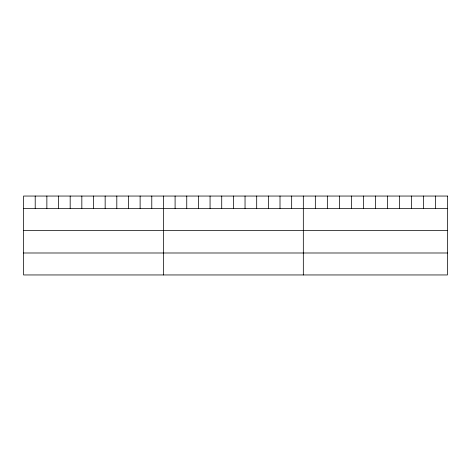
<?xml version="1.0" encoding="UTF-8"?>
<svg xmlns="http://www.w3.org/2000/svg" width="471" height="471" viewBox="0 0 471 471"><rect width="100%" height="100%" fill="white"/><g stroke="black" fill="none" stroke-linecap="round" stroke-linejoin="round"><path stroke-width="0.71" d="M23.55 208.406L447.45 208.406M23.55 230.366L447.45 230.366M23.55 252.992L447.45 252.992M435.44 196.048L435.44 208.406M423.429 196.048L423.429 208.406M411.418 196.048L411.418 208.406M399.408 196.048L399.408 208.406M387.397 196.048L387.397 208.406M375.387 196.048L375.387 208.406M363.377 196.048L363.377 208.406M351.366 196.048L351.366 208.406M339.356 196.048L339.356 208.406M327.345 196.048L327.345 208.406M315.334 196.048L315.334 208.406M303.324 196.048L303.324 274.952M291.667 196.048L291.667 208.406M280.01 196.048L280.01 208.406M268.352 196.048L268.352 208.406M256.695 196.048L256.695 208.406M245.038 196.048L245.038 208.406M233.38 196.048L233.38 208.406M221.723 196.048L221.723 208.406M210.066 196.048L210.066 208.406M198.409 196.048L198.409 208.406M186.751 196.048L186.751 208.406M175.094 196.048L175.094 208.406M163.437 196.048L163.437 274.952M151.78 196.048L151.78 208.406M140.123 196.048L140.123 208.406M128.465 196.048L128.465 208.406M116.808 196.048L116.808 208.406M105.151 196.048L105.151 208.406M93.494 196.048L93.494 208.406M81.836 196.048L81.836 208.406M70.179 196.048L70.179 208.406M58.522 196.048L58.522 208.406M46.864 196.048L46.864 208.406M35.207 196.048L35.207 208.406M447.45 196.048L23.55 196.048L23.55 274.952L447.45 274.952L447.45 196.048"/></g></svg>
